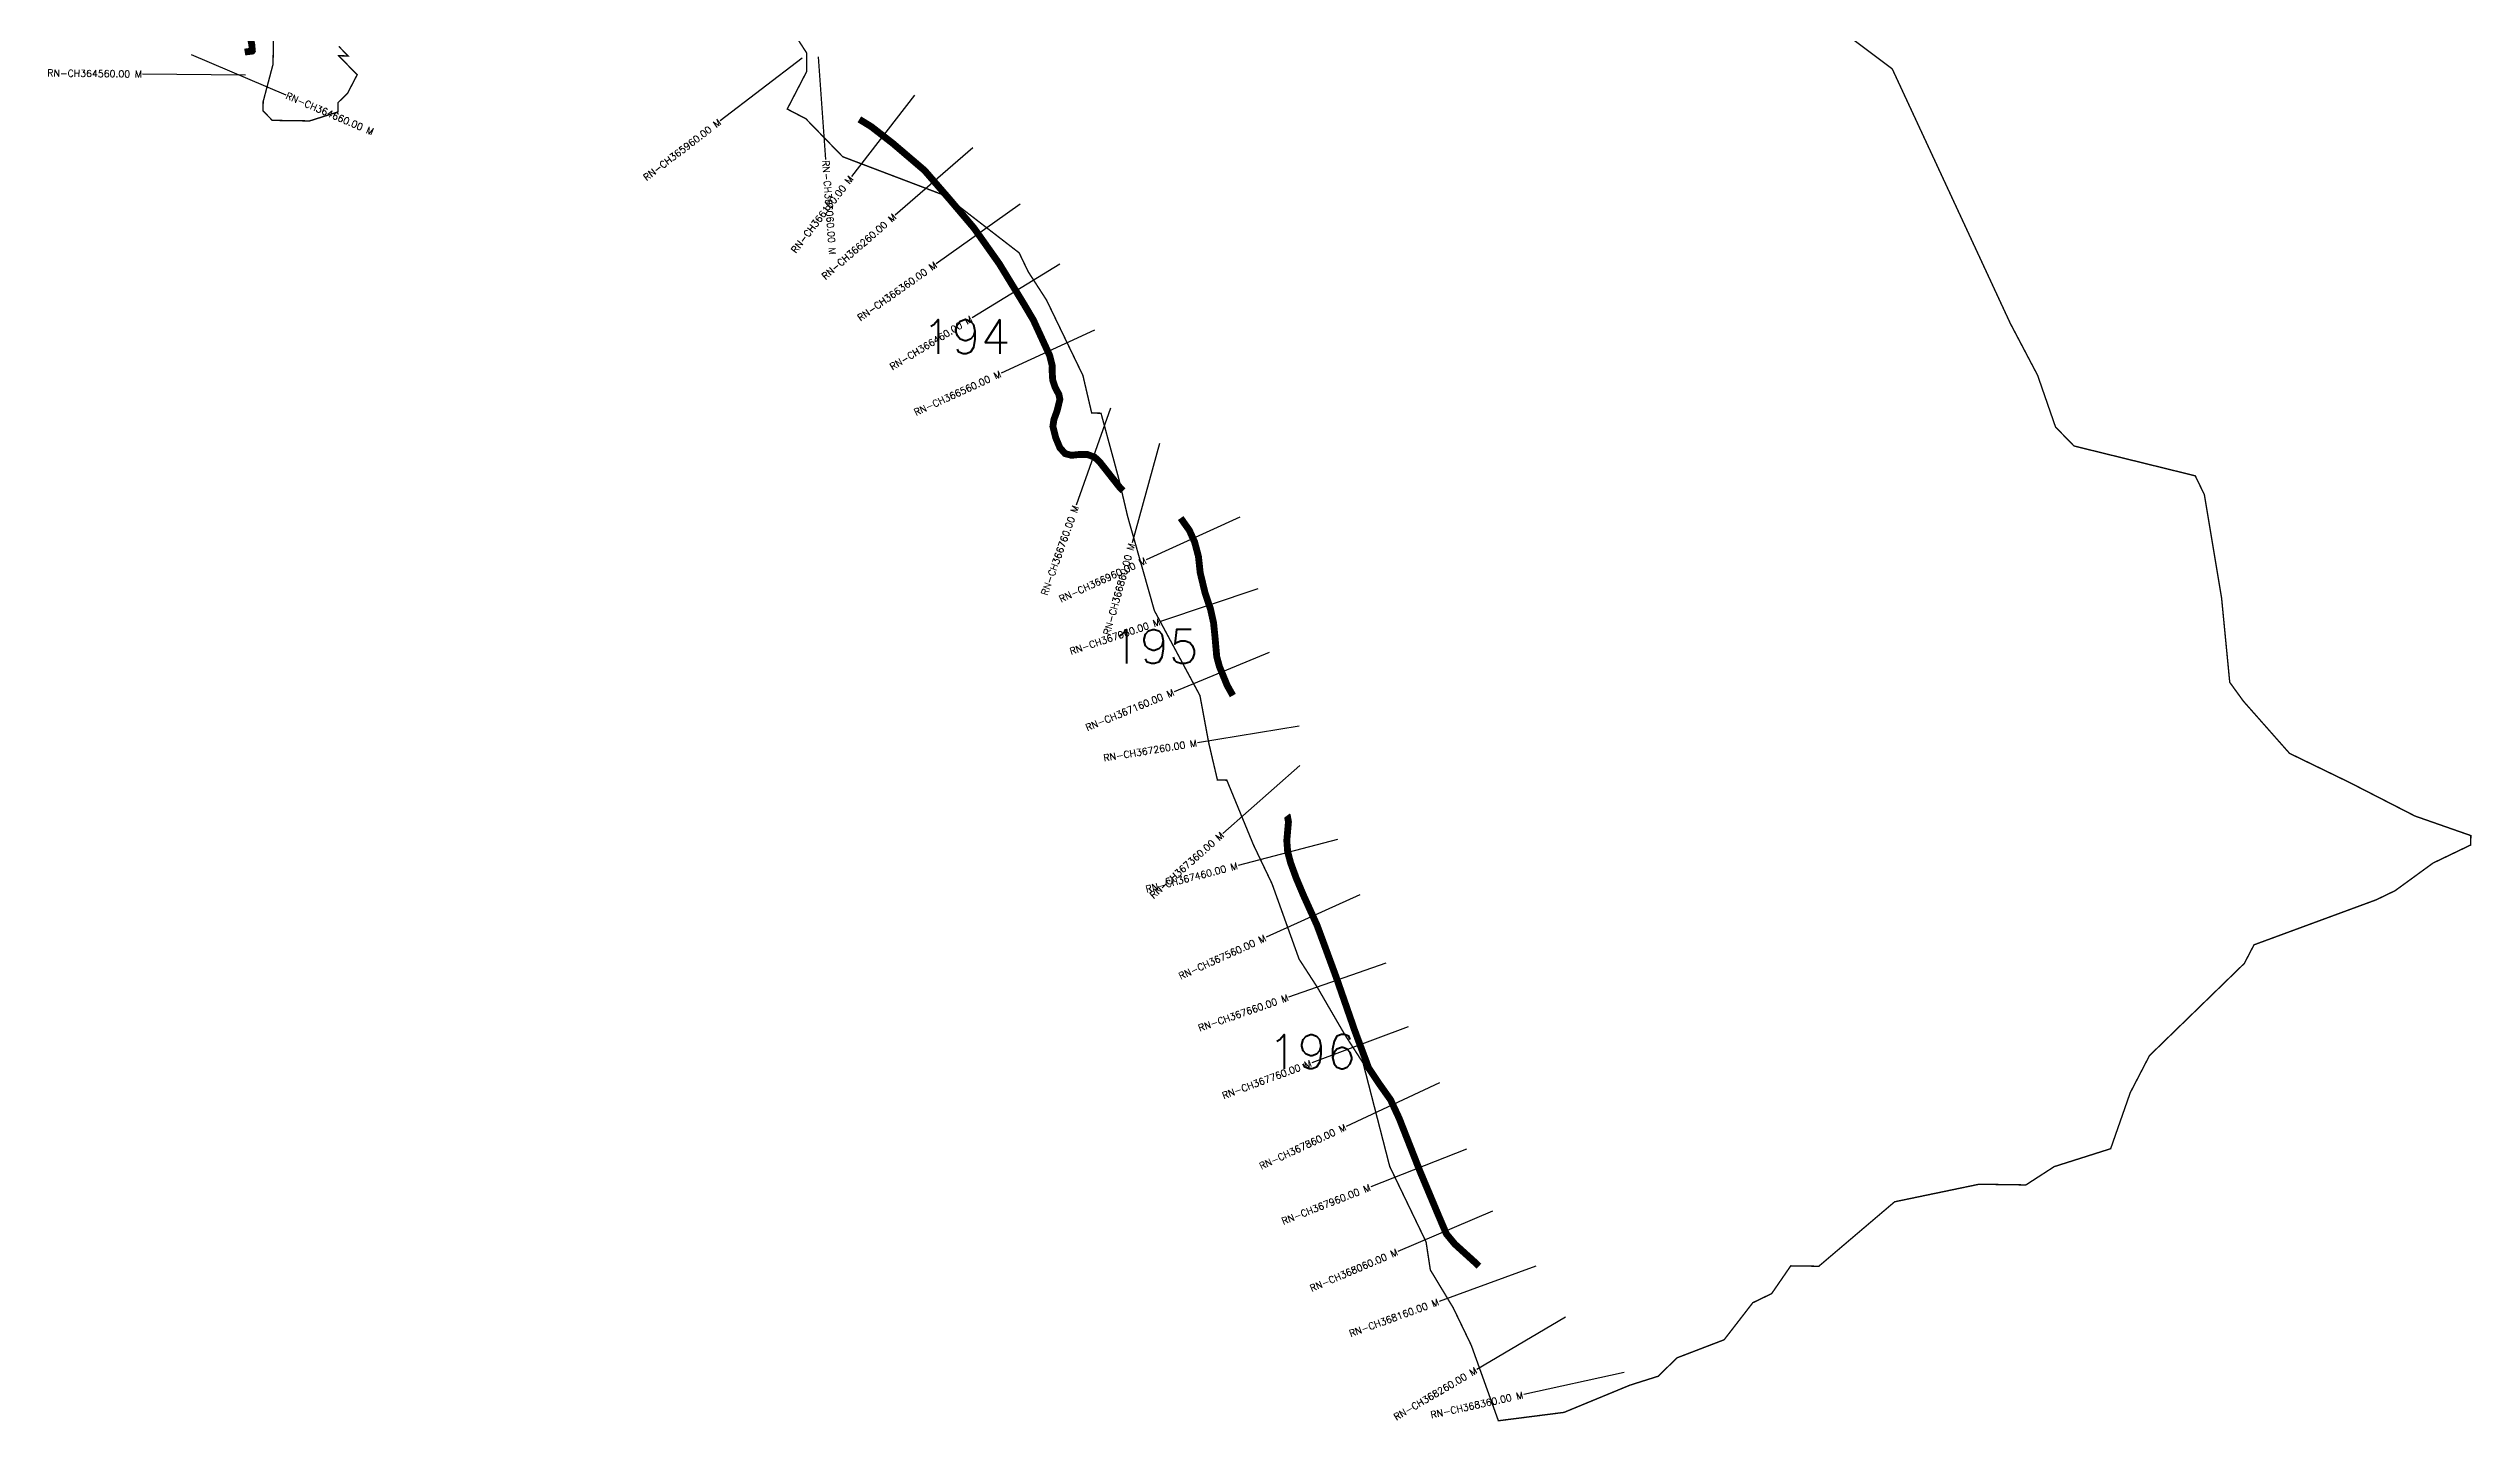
# Model space of a CAD drawing. Header units: metres. Extents: x 297222 to 300756, y 1968091 to 1972545.
# Drawn here: x 297222 to 300756, y 1968091 to 1970093 of the extents above; entities that cross this region are included whole.
import ezdxf
from ezdxf.enums import TextEntityAlignment as Align

# ---------------------------------------------------------------- set-up
doc = ezdxf.new("R2010")
doc.units = ezdxf.units.M
doc.header["$MEASUREMENT"] = 0
for name, color, linetype in [('ARTIFICIALLY PROTECTED', 4, 'Continuous'), ('CS', 134, 'Continuous'), ('CSMark', 6, 'Continuous')]:
    doc.layers.add(name, color=color, linetype=linetype)
doc.styles.get("Standard").update_dxf_attribs({"font": 'simplex.shx'})

msp = doc.modelspace()

# ---------------------------------------------------------------- linework, layer by layer
at = {"color": 6, "const_width": 2, "flags": 128}
for points in [[(297645.2, 1970095.8), (297658.6, 1970082), (297645, 1970082.2), (297661, 1970065.7), (297671.9, 1970054.5), (297657.8, 1970027.4), (297644, 1970013.9), (297643.8, 1970000.3), (297602.6, 1969987.2), (297548.1, 1969988), (297534.6, 1970001.8), (297534.8, 1970015.5), (297549.2, 1970069.9), (297549.8, 1970110.9)], [(299836.7, 1970118.8), (299911, 1970063.1), (300040.3, 1969784.5), (300083.2, 1969692), (300123, 1969616.4), (300149.2, 1969540.9), (300176.1, 1969513.2), (300353, 1969469.7), (300366.3, 1969442.2), (300385, 1969329.8), (300391.4, 1969291.7), (300403.3, 1969168.6), (300423.3, 1969141), (300490.5, 1969065), (300578.1, 1969022.5), (300673.5, 1968973.6), (300755, 1968945.1), (300754.8, 1968931.4), (300699.8, 1968905), (300644.6, 1968864.8), (300617.1, 1968851.5), (300438.7, 1968785.8), (300424.6, 1968758.7), (300286.2, 1968624.2), (300258.1, 1968570), (300229.6, 1968488.5), (300147.3, 1968462.4), (300106, 1968435.7), (300037.7, 1968436.7), (299914.5, 1968411.1), (299803.9, 1968317.1), (299763, 1968317.7), (299735.1, 1968277.2), (299707.6, 1968263.9), (299665.8, 1968209.9), (299597.2, 1968183.6), (299569.5, 1968156.7), (299528.4, 1968143.7), (299432.2, 1968104), (299336.5, 1968091.8), (299297.1, 1968201.6), (299270.6, 1968256.6), (299237.3, 1968311.7), (299231, 1968352.7), (299178, 1968462.7), (299139.2, 1968613.4), (299112.5, 1968654.8), (299087.2, 1968698.3), (299072.2, 1968724.2), (299045.8, 1968765), (299006.4, 1968874.7), (298979.2, 1968931.7), (298940.4, 1969025.9), (298926.7, 1969026.1), (298923, 1969042), (298919.1, 1969058.5), (298913.9, 1969080.9), (298901.2, 1969149.3), (298834.7, 1969273.2), (298825.9, 1969304.3), (298795.8, 1969410.2), (298782.9, 1969465), (298775.8, 1969491.4), (298761.8, 1969542.9), (298756.9, 1969561), (298743.3, 1969561.2), (298730.5, 1969616), (298677.4, 1969726), (298650.7, 1969767.3), (298637.5, 1969794.8), (298529.4, 1969878.3), (298380.1, 1969935), (298326.3, 1969990.4), (298299.2, 1970004.5), (298327.5, 1970059.1), (298327.7, 1970086), (298301, 1970127.3)]]:
    msp.add_lwpolyline(points, dxfattribs=at)
at = {"layer": 'ARTIFICIALLY PROTECTED', "const_width": 10, "flags": 128}
for points in [[(297507.9, 1970087.5), (297512.2, 1970088.2), (297518.7, 1970089), (297519, 1970089.4), (297518.2, 1970098.2), (297516.8, 1970105.7), (297516.5, 1970109.5), (297515.8, 1970113.8), (297514.2, 1970123.3), (297511.2, 1970148.1), (297510.7, 1970155.9), (297511.1, 1970165.4), (297509.3, 1970179.1), (297507.2, 1970194.7), (297504.2, 1970209.1), (297504.1, 1970217.2), (297506.4, 1970226.9), (297514.1, 1970242), (297523.3, 1970261.2), (297532.3, 1970289.3), (297539.1, 1970324.2), (297540.2, 1970329.9)], [(298404.4, 1969989.5), (298421.7, 1969978.9), (298453.3, 1969954.4), (298499.6, 1969914.9), (298536, 1969872.9), (298571.5, 1969831.1), (298608.5, 1969778.9), (298644.7, 1969719.7), (298658.3, 1969696.7), (298682.1, 1969644.9), (298685.8, 1969629.9), (298685.7, 1969621.1), (298686.4, 1969609.4), (298689.9, 1969598.8), (298695.5, 1969588.2), (298696.9, 1969581), (298692.7, 1969564.1), (298688.2, 1969551.7), (298686.7, 1969541.8), (298690.8, 1969525.3), (298696.9, 1969510.6), (298704.5, 1969502.1), (298713.8, 1969499.6), (298725.8, 1969500.9), (298736.6, 1969500.9), (298747.4, 1969497), (298754.9, 1969490), (298784.8, 1969452.1), (298789, 1969447.9)], [(298873.1, 1969408.1), (298875.7, 1969404.4), (298885.7, 1969390.3), (298893.4, 1969373.3), (298899, 1969352.3), (298901.6, 1969328.3), (298908.4, 1969300), (298916.5, 1969275.8), (298921.1, 1969255.2), (298923.1, 1969235.3), (298925.7, 1969206), (298929.6, 1969191.6), (298940.9, 1969164.1), (298949.2, 1969149.3)], [(299028.2, 1968974.3), (299028.8, 1968973.5), (299030.3, 1968965.1), (299027.9, 1968937.7), (299029.1, 1968921.9), (299033.3, 1968905.8), (299041.8, 1968882.6), (299052.2, 1968858), (299071.8, 1968814.8), (299079.8, 1968793.3), (299099.9, 1968738.7), (299122.2, 1968674.5), (299126.6, 1968661.7), (299147.3, 1968606.1), (299162.7, 1968583.1), (299179.2, 1968559.9), (299191.8, 1968532.8), (299222.3, 1968455.2), (299249, 1968391.6), (299260.7, 1968364.2), (299273.1, 1968349.3), (299300.7, 1968324.3), (299308.2, 1968317.3)]]:
    msp.add_lwpolyline(points, dxfattribs=at)
at = {"layer": 'CS'}
for p, q in [((297429.8, 1970084.2), (297567.7, 1970025.3)), ((297429.8, 1970084.2), (297567.7, 1970025.3)), ((298320.8, 1970078.5), (298201.6, 1969987.5)), ((298320.8, 1970078.5), (298201.6, 1969987.5)), ((298344.3, 1970080.5), (298355.2, 1969930.9)), ((298344.3, 1970080.5), (298355.2, 1969930.9)), ((297508.9, 1970053.8), (297358.9, 1970055.5)), ((297508.9, 1970053.8), (297358.9, 1970055.5)), ((298485, 1970024.7), (298393.1, 1969906.2)), ((298485, 1970024.7), (298393.1, 1969906.2)), ((298570.1, 1969948.1), (298456.7, 1969849.8)), ((298570.1, 1969948.1), (298456.7, 1969849.8)), ((298638.9, 1969865.8), (298516.5, 1969779)), ((298638.9, 1969865.8), (298516.5, 1969779)), ((298696.9, 1969778.1), (298568.8, 1969700)), ((298696.9, 1969778.1), (298568.8, 1969700)), ((298747.5, 1969682), (298611.2, 1969619.4)), ((298747.5, 1969682), (298611.2, 1969619.4)), ((298770.9, 1969568.3), (298720.6, 1969427)), ((298770.9, 1969568.3), (298720.6, 1969427)), ((298842, 1969516.6), (298802.1, 1969372)), ((298842, 1969516.6), (298802.1, 1969372)), ((298959.5, 1969409.2), (298823, 1969347)), ((298959.5, 1969409.2), (298823, 1969347)), ((298985.7, 1969305.1), (298843.5, 1969257.5)), ((298985.7, 1969305.1), (298843.5, 1969257.5)), ((299002.3, 1969212.1), (298863.6, 1969154.9)), ((299002.3, 1969212.1), (298863.6, 1969154.9)), ((299045.8, 1969104.6), (298897.7, 1969080.4)), ((299045.8, 1969104.6), (298897.7, 1969080.4)), ((299047, 1969047.5), (298934.5, 1968948.2)), ((299047, 1969047.5), (298934.5, 1968948.2)), ((299102, 1968939.6), (298956.9, 1968901.7)), ((299102, 1968939.6), (298956.9, 1968901.7)), ((299134.3, 1968858.7), (298997.7, 1968796.8)), ((299134.3, 1968858.7), (298997.7, 1968796.8)), ((299172.3, 1968758.9), (299030.6, 1968709.7)), ((299172.3, 1968758.9), (299030.6, 1968709.7)), ((299205, 1968666.1), (299064.4, 1968613.8)), ((299205, 1968666.1), (299064.4, 1968613.8)), ((299250.4, 1968584.7), (299114.5, 1968521.1)), ((299250.4, 1968584.7), (299114.5, 1968521.1)), ((299290.1, 1968487.7), (299150.4, 1968433)), ((299290.1, 1968487.7), (299150.4, 1968433)), ((299328, 1968397.5), (299190, 1968338.8)), ((299328, 1968397.5), (299190, 1968338.8)), ((299391, 1968317.2), (299250, 1968265.9)), ((299391, 1968317.2), (299250, 1968265.9)), ((299434.4, 1968242.8), (299305.1, 1968166.7)), ((299434.4, 1968242.8), (299305.1, 1968166.7)), ((299520, 1968162.2), (299373.5, 1968129.9)), ((299520, 1968162.2), (299373.5, 1968129.9))]:
    msp.add_line(p, q, dxfattribs=at)

# ---------------------------------------------------------------- texts
at = {"char_height": 50, "attachment_point": 1}
for s, insert in [('194', (298495.9, 1969697.4)), ('195', (298770.5, 1969245.8)), ('196', (299000.4, 1968654.9))]:
    msp.add_mtext_dynamic_manual_height_columns(s, width=84.374, gutter_width=1, heights=[74.2], dxfattribs=dict(at, insert=insert))
at = {"layer": 'CSMark'}
for s, rotation, p in [('RN-CH364560.00 M', 359.3643, (297357.9, 1970055.5)), ('RN-CH364560.00 M', 359.3643, (297357.9, 1970055.5)), ('RN-CH365960.00 M', 37.3302, (298200.8, 1969986.9)), ('RN-CH365960.00 M', 37.3302, (298200.8, 1969986.9)), ('RN-CH366160.00 M', 52.2201, (298392.5, 1969905.4)), ('RN-CH366160.00 M', 52.2201, (298392.5, 1969905.4)), ('RN-CH366260.00 M', 40.915, (298456, 1969849.2)), ('RN-CH366260.00 M', 40.915, (298456, 1969849.2)), ('RN-CH366360.00 M', 35.3336, (298515.7, 1969778.5)), ('RN-CH366360.00 M', 35.3336, (298515.7, 1969778.5)), ('RN-CH366460.00 M', 31.4058, (298568, 1969699.5)), ('RN-CH366460.00 M', 31.4058, (298568, 1969699.5)), ('RN-CH366560.00 M', 24.6749, (298610.3, 1969619)), ('RN-CH366560.00 M', 24.6749, (298610.3, 1969619)), ('RN-CH366760.00 M', 70.3995, (298720.2, 1969426)), ('RN-CH366760.00 M', 70.3995, (298720.2, 1969426)), ('RN-CH366860.00 M', 74.5635, (298801.8, 1969371)), ('RN-CH366860.00 M', 74.5635, (298801.8, 1969371)), ('RN-CH366960.00 M', 24.5207, (298822.1, 1969346.6)), ('RN-CH366960.00 M', 24.5207, (298822.1, 1969346.6)), ('RN-CH367060.00 M', 18.5228, (298842.6, 1969257.1)), ('RN-CH367060.00 M', 18.5228, (298842.6, 1969257.1)), ('RN-CH367160.00 M', 22.3927, (298862.6, 1969154.5)), ('RN-CH367160.00 M', 22.3927, (298862.6, 1969154.5)), ('RN-CH367260.00 M', 9.2831, (298896.7, 1969080.3)), ('RN-CH367260.00 M', 9.2831, (298896.7, 1969080.3)), ('RN-CH367360.00 M', 41.4217, (298933.8, 1968947.5)), ('RN-CH367360.00 M', 41.4217, (298933.8, 1968947.5)), ('RN-CH367460.00 M', 14.642, (298955.9, 1968901.4)), ('RN-CH367460.00 M', 14.642, (298955.9, 1968901.4)), ('RN-CH367560.00 M', 24.3855, (298996.7, 1968796.4)), ('RN-CH367560.00 M', 24.3855, (298996.7, 1968796.4)), ('RN-CH367660.00 M', 19.1507, (299029.7, 1968709.3)), ('RN-CH367660.00 M', 19.1507, (299029.7, 1968709.3)), ('RN-CH367760.00 M', 20.4016, (299063.5, 1968613.5)), ('RN-CH367760.00 M', 20.4016, (299063.5, 1968613.5)), ('RN-CH367860.00 M', 25.0598, (299113.6, 1968520.7)), ('RN-CH367860.00 M', 25.0598, (299113.6, 1968520.7)), ('RN-CH367960.00 M', 21.4093, (299149.5, 1968432.6)), ('RN-CH367960.00 M', 21.4093, (299149.5, 1968432.6)), ('RN-CH368060.00 M', 23.0594, (299189.1, 1968338.4)), ('RN-CH368060.00 M', 23.0594, (299189.1, 1968338.4)), ('RN-CH368160.00 M', 19.9763, (299249.1, 1968265.6)), ('RN-CH368160.00 M', 19.9763, (299249.1, 1968265.6)), ('RN-CH368260.00 M', 30.4747, (299304.2, 1968166.2)), ('RN-CH368260.00 M', 30.4747, (299304.2, 1968166.2)), ('RN-CH368360.00 M', 12.4141, (299372.5, 1968129.7)), ('RN-CH368360.00 M', 12.4141, (299372.5, 1968129.7))]:
    msp.add_text(s, height=10, rotation=rotation, dxfattribs=at).set_placement(p, align=Align.MIDDLE_RIGHT)
for s, rotation, p in [('RN-CH364660.00 M', 336.8699, (297568.6, 1970024.9)), ('RN-CH364660.00 M', 336.8699, (297568.6, 1970024.9)), ('RN-CH366060.00 M', 274.1921, (298355.3, 1969929.9)), ('RN-CH366060.00 M', 274.1921, (298355.3, 1969929.9))]:
    msp.add_text(s, height=10, rotation=rotation, dxfattribs=at).set_placement(p, align=Align.MIDDLE_LEFT)

doc.saveas('drawing.dxf')
